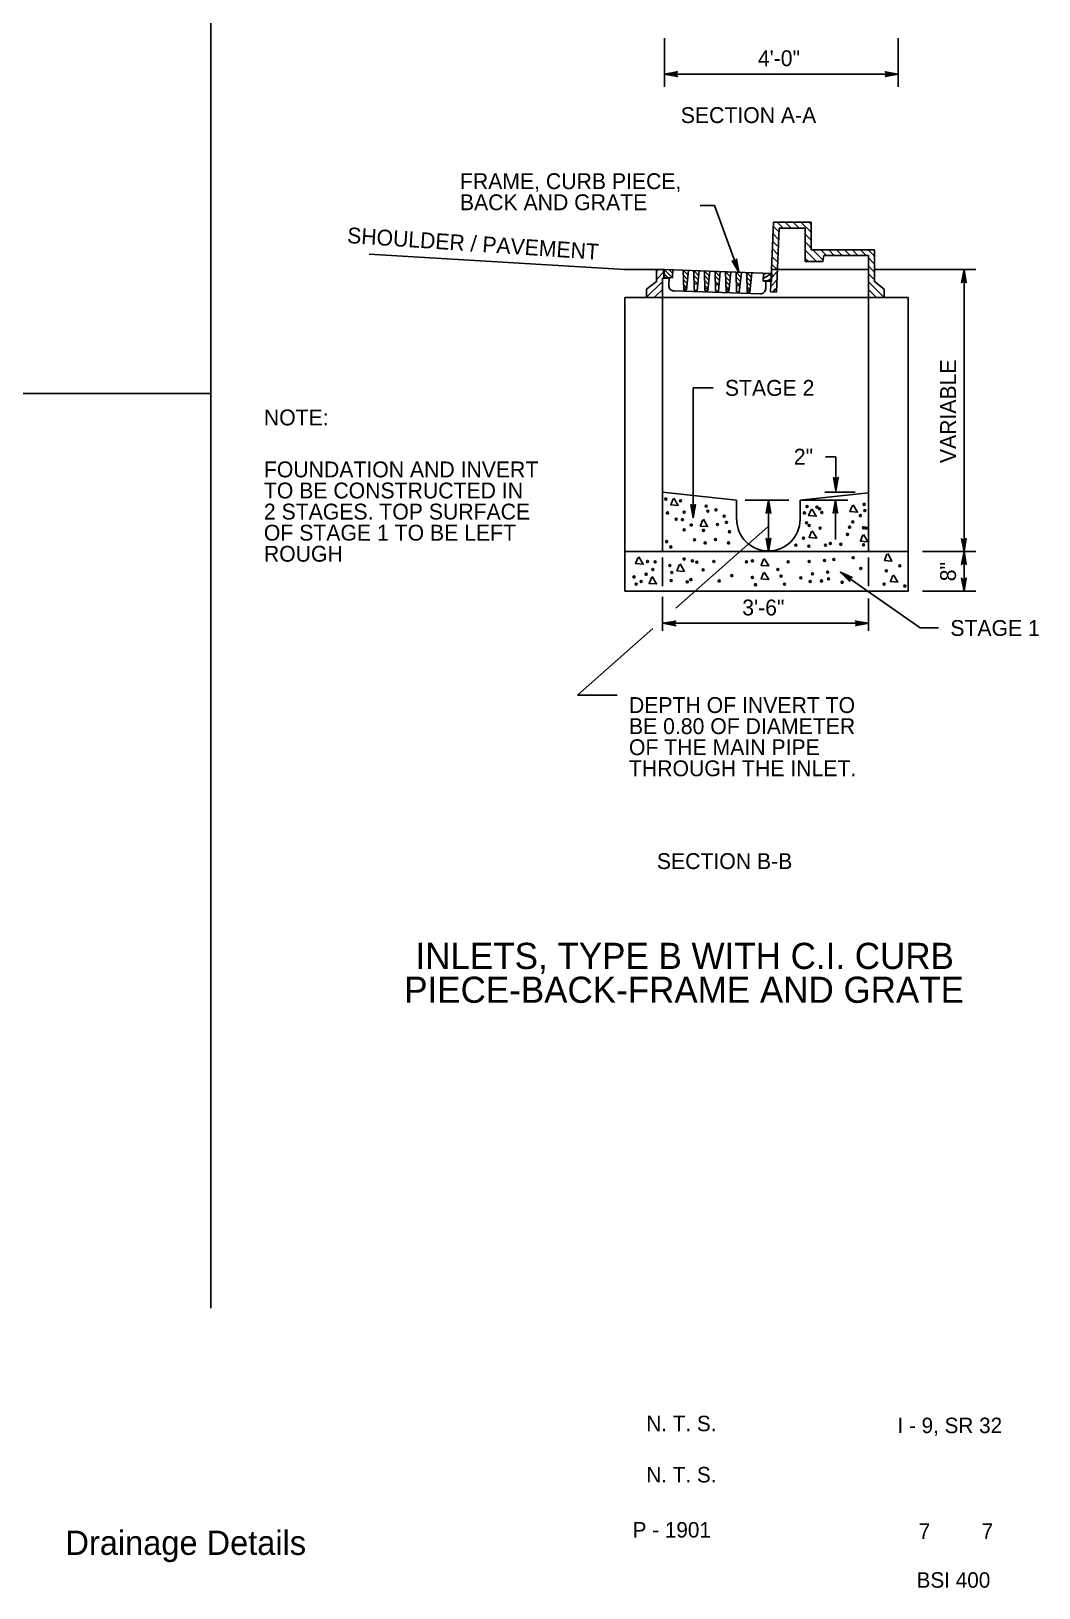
# Model space of a CAD drawing. Extents: x 0.17 to 2.79, y 0.04 to 1.76.
# Drawn here: x 2.076 to 2.755, y 0.045 to 1.093 of the extents above; entities that cross this region are included whole.
import ezdxf

# ---------------------------------------------------------------- set-up
doc = ezdxf.new("R2010")
doc.units = 0
for name, color, linetype in [('Default', 7, 'Continuous'), ('Plan Prop Drainage Structure', 7, 'Continuous'), ('Plan Prop DrainageStructure text', 7, 'Continuous')]:
    doc.layers.add(name, color=color, linetype=linetype)

msp = doc.modelspace()

# ---------------------------------------------------------------- linework, layer by layer
at = {"layer": 'Default'}
for p, q in [((2.1973, 0.2333), (2.1973, 1.7451)), ((2.1973, 0.8494), (0.2468, 0.8494)), ((2.6739, 0.0832), (2.6739, 0.0832)), ((2.7162, 0.0832), (2.7162, 0.0832))]:
    msp.add_line(p, q, dxfattribs=at)
at = {"layer": 'Plan Prop Drainage Structure'}
for p, q in [((2.5761, 0.9648), (2.5748, 0.9328)), ((2.5761, 0.9648), (2.6014, 0.9648)), ((2.5823, 0.9611), (2.5788, 0.9646)), ((2.5823, 0.9611), (2.5788, 0.9646)), ((2.5823, 0.9611), (2.5788, 0.9646)), ((2.5876, 0.9611), (2.5841, 0.9646)), ((2.593, 0.9611), (2.5895, 0.9646)), ((2.6014, 0.958), (2.5948, 0.9646)), ((2.6013, 0.9635), (2.6001, 0.9646)), ((2.6014, 0.9648), (2.6014, 0.9461)), ((2.5798, 0.9582), (2.5759, 0.9621)), ((2.5793, 0.9534), (2.5759, 0.9568)), ((2.5799, 0.9608), (2.5781, 0.9176)), ((2.5799, 0.9608), (2.5974, 0.9608)), ((2.5974, 0.9608), (2.5974, 0.943)), ((2.6014, 0.9527), (2.5975, 0.9566)), ((2.5788, 0.9433), (2.5756, 0.9465)), ((2.5788, 0.9486), (2.5759, 0.9515)), ((2.5974, 0.9483), (2.5974, 0.9383)), ((2.6004, 0.943), (2.5975, 0.9459)), ((2.6051, 0.9383), (2.5975, 0.9459)), ((2.6014, 0.9474), (2.5976, 0.9512)), ((2.6014, 0.9474), (2.6004, 0.9483)), ((2.6014, 0.9483), (2.6014, 0.9461)), ((2.6014, 0.9461), (2.6441, 0.9461)), ((2.6094, 0.9393), (2.6026, 0.9461)), ((2.6118, 0.9423), (2.6079, 0.9461)), ((2.617, 0.9424), (2.6133, 0.9461)), ((2.6222, 0.9426), (2.6186, 0.9461)), ((2.6276, 0.9425), (2.6239, 0.9461)), ((2.633, 0.9424), (2.6293, 0.9461)), ((2.6386, 0.9422), (2.6346, 0.9461)), ((2.644, 0.9421), (2.6399, 0.9461)), ((2.6441, 0.9461), (2.6441, 0.9249)), ((2.5748, 0.9331), (2.5741, 0.9178)), ((2.5788, 0.9326), (2.5751, 0.9363)), ((2.5788, 0.938), (2.5753, 0.9415)), ((2.5974, 0.9383), (2.6095, 0.9383)), ((2.5998, 0.9383), (2.5975, 0.9405)), ((2.6101, 0.9422), (2.6094, 0.9383)), ((2.6401, 0.9422), (2.6101, 0.9422)), ((2.64, 0.9142), (2.6401, 0.9422)), ((2.644, 0.9367), (2.6403, 0.9405)), ((2.644, 0.9314), (2.6404, 0.935)), ((2.4907, 0.9196), (2.4974, 0.9249)), ((2.4907, 0.9142), (2.5014, 0.9249)), ((2.4974, 0.9249), (2.4974, 0.9328)), ((2.4974, 0.9328), (2.4974, 0.9246)), ((2.4976, 0.9318), (2.4987, 0.9328)), ((2.4978, 0.9266), (2.5021, 0.931)), ((2.5014, 0.9142), (2.5014, 0.9271)), ((2.5057, 0.927), (2.5014, 0.9271)), ((2.5022, 0.9271), (2.5021, 0.9328)), ((2.5744, 0.9252), (2.5694, 0.9252)), ((2.5748, 0.9328), (2.6401, 0.9328)), ((2.5749, 0.9274), (2.5784, 0.9313)), ((2.5749, 0.9221), (2.5784, 0.926)), ((2.644, 0.9261), (2.6404, 0.9297)), ((2.6503, 0.9144), (2.6406, 0.9242)), ((2.6507, 0.9196), (2.6441, 0.9249)), ((2.4761, 0.9141), (2.6668, 0.9141)), ((2.4761, 0.9141), (2.4761, 0.7163)), ((2.4907, 0.9142), (2.4907, 0.9196)), ((2.4961, 0.9142), (2.5016, 0.9197)), ((2.5014, 0.9141), (2.5014, 0.743)), ((2.5741, 0.9178), (2.5781, 0.9176)), ((2.5759, 0.9179), (2.5777, 0.92)), ((2.64, 0.9141), (2.64, 0.743)), ((2.645, 0.9144), (2.6407, 0.9187)), ((2.6507, 0.9142), (2.6507, 0.9196)), ((2.6668, 0.9141), (2.6668, 0.7163)), ((2.5014, 0.783), (2.5513, 0.7776)), ((2.5513, 0.7646), (2.5513, 0.7776)), ((2.64, 0.7825), (2.594, 0.7776)), ((2.594, 0.7646), (2.594, 0.7776)), ((2.594, 0.7776), (2.6261, 0.7776)), ((2.6311, 0.783), (2.6107, 0.783)), ((2.4761, 0.743), (2.6668, 0.743)), ((2.5014, 0.739), (2.5014, 0.7196)), ((2.64, 0.739), (2.64, 0.7196)), ((2.4761, 0.7163), (2.6668, 0.7163))]:
    msp.add_line(p, q, dxfattribs=at)
for points in [[(2.509, 0.7789), (2.5119, 0.7739), (2.5069, 0.7743), (2.5086, 0.7785)], [(2.6019, 0.7717), (2.6049, 0.7667), (2.5998, 0.7671), (2.6015, 0.7713)], [(2.6297, 0.7744), (2.6327, 0.7694), (2.6276, 0.7698), (2.6293, 0.774)], [(2.5289, 0.7648), (2.5318, 0.7597), (2.5268, 0.7601), (2.5285, 0.7643)], [(2.6022, 0.7569), (2.6052, 0.7519), (2.6001, 0.7523), (2.6018, 0.7565)], [(2.6367, 0.7545), (2.6396, 0.7495), (2.6346, 0.7499), (2.6362, 0.7541)], [(2.4854, 0.7394), (2.4884, 0.7344), (2.4833, 0.7348), (2.485, 0.739)], [(2.5132, 0.7346), (2.5161, 0.7295), (2.5111, 0.73), (2.5128, 0.7342)], [(2.5699, 0.7382), (2.5729, 0.7332), (2.5678, 0.7336), (2.5695, 0.7378)], [(2.653, 0.7415), (2.6559, 0.7365), (2.6509, 0.7369), (2.6525, 0.7411)], [(2.4945, 0.7261), (2.4974, 0.7211), (2.4924, 0.7215), (2.4941, 0.7257)], [(2.5699, 0.7291), (2.5729, 0.7241), (2.5678, 0.7245), (2.5695, 0.7287)], [(2.6569, 0.7273), (2.6598, 0.7223), (2.6548, 0.7227), (2.6565, 0.7269)]]:
    msp.add_lwpolyline(points, dxfattribs=at)
for centre in [(2.5036, 0.7783), (2.5136, 0.7771), (2.5048, 0.7689), (2.5106, 0.7647), (2.516, 0.7695), (2.5308, 0.7735), (2.532, 0.7702), (2.5374, 0.7711), (2.5429, 0.7668), (2.5969, 0.7689), (2.5987, 0.7732), (2.6054, 0.7729), (2.6072, 0.7717), (2.6087, 0.7692), (2.6346, 0.7671), (2.6371, 0.7747), (2.6377, 0.7705), (2.5148, 0.7644), (2.516, 0.7575), (2.5208, 0.7608), (2.529, 0.7572), (2.5384, 0.7611), (2.5444, 0.7626), (2.5465, 0.7563), (2.5984, 0.7623), (2.6002, 0.7605), (2.6075, 0.7587), (2.6259, 0.7545), (2.6274, 0.7593), (2.6295, 0.7629), (2.6368, 0.759), (2.6386, 0.7587), (2.5042, 0.7496), (2.507, 0.746), (2.523, 0.7508), (2.5302, 0.7487), (2.5371, 0.7511), (2.5459, 0.7487), (2.5912, 0.7472), (2.5963, 0.752), (2.5999, 0.7466), (2.6111, 0.7472), (2.6144, 0.7484), (2.6214, 0.7478), (2.6368, 0.7475), (2.4913, 0.7363), (2.4964, 0.736), (2.5064, 0.7336), (2.516, 0.7379), (2.5215, 0.7366), (2.5245, 0.7357), (2.5359, 0.7363), (2.558, 0.736), (2.5619, 0.7366), (2.586, 0.736), (2.6002, 0.7363), (2.6105, 0.7369), (2.6168, 0.7376), (2.6298, 0.7388), (2.6612, 0.7333), (2.4822, 0.7258), (2.487, 0.7228), (2.4904, 0.7276), (2.4949, 0.7309), (2.5073, 0.7234), (2.5076, 0.7288), (2.5205, 0.724), (2.5287, 0.7306), (2.5396, 0.7231), (2.548, 0.7267), (2.5619, 0.7255), (2.5791, 0.7309), (2.5812, 0.7264), (2.5945, 0.7252), (2.6008, 0.7228), (2.6023, 0.7279), (2.6084, 0.7231), (2.6126, 0.7291), (2.6132, 0.7246), (2.6349, 0.7315), (2.6521, 0.73), (2.4837, 0.721), (2.5181, 0.7225), (2.564, 0.7206), (2.5836, 0.721), (2.6223, 0.7222), (2.6506, 0.721), (2.6645, 0.7197)]:
    msp.add_circle(centre, 0.000667, dxfattribs=at)
msp.add_arc((2.5727, 0.7646), 0.0213, 180, 0, dxfattribs=at)
at = {"layer": 'Plan Prop DrainageStructure text'}
for p, q in [((2.5028, 1.0886), (2.5028, 1.0558)), ((2.6601, 1.0886), (2.6601, 1.0558)), ((2.5026, 1.0644), (2.6601, 1.0644)), ((2.5363, 0.9759), (2.5268, 0.9759)), ((2.5529, 0.931), (2.5363, 0.9759)), ((2.4761, 0.9328), (2.3039, 0.9433)), ((2.4753, 0.9329), (2.5027, 0.9329)), ((2.5027, 0.9275), (2.5026, 0.9329)), ((2.5026, 0.9329), (2.5081, 0.9273)), ((2.5027, 0.9329), (2.5749, 0.9302)), ((2.5027, 0.9297), (2.5049, 0.9274)), ((2.5081, 0.9273), (2.5027, 0.9275)), ((2.5057, 0.9221), (2.5059, 0.9275)), ((2.5058, 0.9327), (2.5082, 0.9303)), ((2.5081, 0.9273), (2.5083, 0.9326)), ((2.5154, 0.9324), (2.5157, 0.9192)), ((2.5154, 0.9324), (2.5186, 0.9291)), ((2.5154, 0.9292), (2.5183, 0.9262)), ((2.5155, 0.9259), (2.518, 0.9234)), ((2.5156, 0.9227), (2.5177, 0.9205)), ((2.5189, 0.9323), (2.5176, 0.9191)), ((2.5185, 0.9323), (2.5189, 0.9319)), ((2.5225, 0.9321), (2.5228, 0.9189)), ((2.5225, 0.9321), (2.5257, 0.9288)), ((2.5226, 0.9289), (2.5254, 0.9259)), ((2.5226, 0.9256), (2.5251, 0.9231)), ((2.5227, 0.9233), (2.5251, 0.9231)), ((2.526, 0.932), (2.5247, 0.9188)), ((2.5257, 0.932), (2.526, 0.9316)), ((2.5297, 0.9318), (2.53, 0.9187)), ((2.5297, 0.9318), (2.5329, 0.9285)), ((2.5298, 0.9286), (2.5326, 0.9257)), ((2.5299, 0.9254), (2.5324, 0.9228)), ((2.5333, 0.9317), (2.5319, 0.9185)), ((2.5329, 0.9317), (2.5332, 0.9314)), ((2.5368, 0.9315), (2.5371, 0.9184)), ((2.5368, 0.9315), (2.54, 0.9282)), ((2.5369, 0.9283), (2.5397, 0.9254)), ((2.5369, 0.9251), (2.5394, 0.9225)), ((2.537, 0.9227), (2.5394, 0.9225)), ((2.5403, 0.9314), (2.539, 0.9182)), ((2.54, 0.9314), (2.5403, 0.9311)), ((2.5438, 0.9313), (2.5442, 0.9181)), ((2.5438, 0.9313), (2.5471, 0.928)), ((2.5439, 0.928), (2.5468, 0.9251)), ((2.544, 0.9248), (2.5465, 0.9223)), ((2.5474, 0.9311), (2.5461, 0.918)), ((2.547, 0.9311), (2.5474, 0.9308)), ((2.5509, 0.931), (2.5512, 0.9179)), ((2.5509, 0.931), (2.5541, 0.9277)), ((2.551, 0.9278), (2.5539, 0.9249)), ((2.5511, 0.9246), (2.5536, 0.922)), ((2.5545, 0.9309), (2.5531, 0.9177)), ((2.5541, 0.9309), (2.5544, 0.9306)), ((2.5581, 0.9308), (2.5584, 0.9176)), ((2.5581, 0.9308), (2.5613, 0.9275)), ((2.5581, 0.9275), (2.561, 0.9246)), ((2.5582, 0.9243), (2.5607, 0.9218)), ((2.5616, 0.9306), (2.5603, 0.9175)), ((2.5694, 0.9304), (2.5692, 0.9251)), ((2.5747, 0.9249), (2.5693, 0.9251)), ((2.5707, 0.9301), (2.5695, 0.9294)), ((2.5748, 0.9302), (2.5697, 0.9271)), ((2.5709, 0.9195), (2.571, 0.9248)), ((2.5747, 0.9267), (2.5719, 0.925)), ((2.5749, 0.9302), (2.5747, 0.9249)), ((2.6442, 0.9328), (2.7124, 0.9328)), ((2.7044, 0.743), (2.7044, 0.9328)), ((2.5671, 0.9165), (2.5092, 0.9184)), ((2.5157, 0.9205), (2.5177, 0.9204)), ((2.5157, 0.9192), (2.5176, 0.9191)), ((2.5228, 0.9189), (2.5247, 0.9188)), ((2.5299, 0.9222), (2.5321, 0.92)), ((2.53, 0.92), (2.532, 0.9198)), ((2.53, 0.9187), (2.5319, 0.9185)), ((2.5371, 0.9184), (2.539, 0.9182)), ((2.5441, 0.9216), (2.5462, 0.9194)), ((2.5441, 0.9194), (2.5462, 0.9193)), ((2.5442, 0.9181), (2.5461, 0.918)), ((2.5511, 0.9222), (2.5536, 0.922)), ((2.5512, 0.9179), (2.5531, 0.9177)), ((2.5583, 0.9211), (2.5604, 0.9189)), ((2.5584, 0.9189), (2.5604, 0.9188)), ((2.5584, 0.9176), (2.5603, 0.9175)), ((2.5221, 0.7657), (2.5221, 0.8532)), ((2.5221, 0.8532), (2.5354, 0.8532)), ((2.6182, 0.8067), (2.6111, 0.8067)), ((2.6182, 0.7839), (2.6182, 0.8067)), ((2.557, 0.7776), (2.5865, 0.7776)), ((2.5728, 0.7776), (2.5728, 0.743)), ((2.6178, 0.7777), (2.6178, 0.751)), ((2.5724, 0.7595), (2.5104, 0.7049)), ((2.6765, 0.743), (2.7124, 0.743)), ((2.7044, 0.743), (2.7044, 0.7163)), ((2.6212, 0.7291), (2.6749, 0.6915)), ((2.6765, 0.7163), (2.7124, 0.7163)), ((2.5014, 0.7125), (2.5014, 0.6896)), ((2.64, 0.7112), (2.64, 0.6896)), ((2.5016, 0.6946), (2.64, 0.6946)), ((2.4948, 0.691), (2.4441, 0.6463)), ((2.6749, 0.6915), (2.6872, 0.6915)), ((2.4441, 0.6463), (2.4708, 0.6463))]:
    msp.add_line(p, q, dxfattribs=at)
for points in [[(2.5026, 1.0644), (2.5115, 1.0629), (2.5094, 1.0644), (2.5114, 1.066), (2.5026, 1.0644), (2.5032, 1.0645), (2.5112, 1.063), (2.5092, 1.0645), (2.5111, 1.0659), (2.5035, 1.0645), (2.5038, 1.0644), (2.5107, 1.0632), (2.5091, 1.0645), (2.5107, 1.0657), (2.5039, 1.0644), (2.5042, 1.0645), (2.5102, 1.0634), (2.5091, 1.0644), (2.5103, 1.0655), (2.5051, 1.0645), (2.5056, 1.0645), (2.5098, 1.0636), (2.509, 1.0644), (2.5099, 1.0653), (2.5057, 1.0644), (2.5062, 1.0644), (2.5093, 1.0639), (2.5087, 1.0645), (2.5094, 1.0651), (2.5066, 1.0644), (2.507, 1.0644), (2.5089, 1.064), (2.5086, 1.0645), (2.5091, 1.0649), (2.5073, 1.0644), (2.5085, 1.0642), (2.5083, 1.0645), (2.5089, 1.0648), (2.5076, 1.0645), (2.5084, 1.0643), (2.5081, 1.0646), (2.5084, 1.0647), (2.5081, 1.0645), (2.5083, 1.0644)], [(2.6601, 1.0644), (2.6514, 1.066), (2.6534, 1.0644), (2.6514, 1.0629), (2.6601, 1.0644), (2.6595, 1.0644), (2.6516, 1.0659), (2.6536, 1.0644), (2.6517, 1.063), (2.6592, 1.0644), (2.6589, 1.0644), (2.6521, 1.0657), (2.6536, 1.0644), (2.6521, 1.0632), (2.6588, 1.0644), (2.6585, 1.0644), (2.6526, 1.0655), (2.6537, 1.0644), (2.6525, 1.0634), (2.6576, 1.0644), (2.6571, 1.0644), (2.653, 1.0653), (2.6538, 1.0645), (2.6529, 1.0636), (2.6571, 1.0644), (2.6566, 1.0645), (2.6535, 1.065), (2.6541, 1.0644), (2.6534, 1.0638), (2.6562, 1.0644), (2.6557, 1.0645), (2.6538, 1.0648), (2.6542, 1.0644), (2.6536, 1.064), (2.6555, 1.0644), (2.6543, 1.0647), (2.6544, 1.0644), (2.6539, 1.0641), (2.6552, 1.0644), (2.6544, 1.0646), (2.6547, 1.0643), (2.6543, 1.0642), (2.6547, 1.0644), (2.6545, 1.0645)], [(2.5529, 0.931), (2.5513, 0.9399), (2.5505, 0.9374), (2.5484, 0.9388), (2.5529, 0.931), (2.5527, 0.9316), (2.5512, 0.9396), (2.5506, 0.9372), (2.5486, 0.9385), (2.5525, 0.9319), (2.5525, 0.9321), (2.5512, 0.939), (2.5506, 0.9371), (2.5489, 0.9382), (2.5524, 0.9323), (2.5523, 0.9325), (2.5512, 0.9386), (2.5506, 0.9371), (2.5492, 0.9378), (2.552, 0.9333), (2.5518, 0.9338), (2.5511, 0.9381), (2.5507, 0.937), (2.5496, 0.9375), (2.5518, 0.9339), (2.5517, 0.9344), (2.5511, 0.9375), (2.5507, 0.9367), (2.5499, 0.9371), (2.5515, 0.9348), (2.5514, 0.9352), (2.5511, 0.9371), (2.5508, 0.9367), (2.5501, 0.937), (2.5513, 0.9354), (2.5511, 0.9367), (2.5509, 0.9364), (2.5503, 0.9368), (2.5511, 0.9357), (2.551, 0.9365), (2.5509, 0.9361), (2.5506, 0.9364), (2.551, 0.9361), (2.5509, 0.9363)], [(2.7044, 0.9328), (2.7028, 0.9239), (2.7044, 0.9261), (2.7059, 0.924), (2.7044, 0.9328), (2.7044, 0.9322), (2.7029, 0.9242), (2.7044, 0.9262), (2.7058, 0.9243), (2.7044, 0.9319), (2.7044, 0.9316), (2.7031, 0.9247), (2.7044, 0.9263), (2.7056, 0.9247), (2.7044, 0.9315), (2.7044, 0.9312), (2.7033, 0.9252), (2.7044, 0.9263), (2.7054, 0.9251), (2.7044, 0.9303), (2.7044, 0.9298), (2.7035, 0.9256), (2.7043, 0.9264), (2.7052, 0.9255), (2.7044, 0.9297), (2.7043, 0.9293), (2.7038, 0.9261), (2.7044, 0.9267), (2.705, 0.926), (2.7044, 0.9288), (2.7043, 0.9284), (2.7039, 0.9265), (2.7044, 0.9268), (2.7048, 0.9263), (2.7044, 0.9281), (2.7041, 0.9269), (2.7044, 0.9271), (2.7047, 0.9265), (2.7044, 0.9278), (2.7042, 0.927), (2.7045, 0.9274), (2.7046, 0.927), (2.7044, 0.9274), (2.7043, 0.9272)], [(2.6182, 0.7839), (2.6197, 0.7928), (2.6182, 0.7907), (2.6166, 0.7927), (2.6182, 0.7839), (2.6181, 0.7845), (2.6196, 0.7925), (2.6181, 0.7905), (2.6167, 0.7924), (2.6181, 0.7848), (2.6182, 0.7851), (2.6194, 0.792), (2.6181, 0.7904), (2.6169, 0.792), (2.6182, 0.7852), (2.6181, 0.7855), (2.6192, 0.7916), (2.6182, 0.7904), (2.6171, 0.7916), (2.6181, 0.7864), (2.6181, 0.7869), (2.619, 0.7911), (2.6182, 0.7903), (2.6173, 0.7912), (2.6182, 0.787), (2.6182, 0.7875), (2.6187, 0.7906), (2.6181, 0.79), (2.6175, 0.7907), (2.6182, 0.7879), (2.6182, 0.7883), (2.6186, 0.7902), (2.6181, 0.7899), (2.6177, 0.7904), (2.6182, 0.7886), (2.6185, 0.7898), (2.6181, 0.7896), (2.6178, 0.7902), (2.6181, 0.7889), (2.6183, 0.7897), (2.6181, 0.7894), (2.6179, 0.7897), (2.6181, 0.7894), (2.6182, 0.7896)], [(2.5728, 0.7776), (2.5712, 0.7687), (2.5728, 0.7708), (2.5743, 0.7687), (2.5728, 0.7776), (2.5728, 0.777), (2.5713, 0.7689), (2.5728, 0.771), (2.5742, 0.7691), (2.5728, 0.7766), (2.5728, 0.7763), (2.5715, 0.7695), (2.5728, 0.771), (2.574, 0.7694), (2.5728, 0.7762), (2.5728, 0.7759), (2.5717, 0.7699), (2.5728, 0.7711), (2.5738, 0.7699), (2.5728, 0.7751), (2.5728, 0.7746), (2.5719, 0.7704), (2.5727, 0.7712), (2.5736, 0.7703), (2.5728, 0.7745), (2.5727, 0.774), (2.5722, 0.7708), (2.5728, 0.7714), (2.5734, 0.7708), (2.5728, 0.7736), (2.5727, 0.7731), (2.5723, 0.7712), (2.5728, 0.7715), (2.5732, 0.771), (2.5728, 0.7729), (2.5725, 0.7716), (2.5728, 0.7718), (2.5731, 0.7713), (2.5728, 0.7726), (2.5726, 0.7718), (2.5729, 0.7721), (2.573, 0.7717), (2.5728, 0.7721), (2.5727, 0.7719)], [(2.6178, 0.7777), (2.6162, 0.7688), (2.6178, 0.7709), (2.6193, 0.7688), (2.6178, 0.7777), (2.6178, 0.7771), (2.6163, 0.769), (2.6178, 0.7711), (2.6192, 0.7692), (2.6178, 0.7767), (2.6178, 0.7765), (2.6165, 0.7696), (2.6178, 0.7711), (2.619, 0.7695), (2.6178, 0.7763), (2.6178, 0.776), (2.6167, 0.77), (2.6178, 0.7712), (2.6188, 0.77), (2.6178, 0.7752), (2.6178, 0.7747), (2.6169, 0.7705), (2.6177, 0.7713), (2.6186, 0.7704), (2.6178, 0.7746), (2.6177, 0.7741), (2.6172, 0.7709), (2.6178, 0.7715), (2.6184, 0.7709), (2.6178, 0.7737), (2.6177, 0.7732), (2.6173, 0.7713), (2.6178, 0.7716), (2.6182, 0.7711), (2.6177, 0.773), (2.6175, 0.7718), (2.6178, 0.7719), (2.6181, 0.7714), (2.6178, 0.7727), (2.6176, 0.7719), (2.6179, 0.7722), (2.618, 0.7718), (2.6178, 0.7722), (2.6177, 0.772)], [(2.5221, 0.7657), (2.5237, 0.7746), (2.5221, 0.7725), (2.5205, 0.7746), (2.5221, 0.7657), (2.5221, 0.7663), (2.5235, 0.7744), (2.5221, 0.7723), (2.5207, 0.7742), (2.522, 0.7667), (2.5221, 0.7669), (2.5233, 0.7738), (2.5221, 0.7723), (2.5209, 0.7739), (2.5221, 0.7671), (2.522, 0.7674), (2.5231, 0.7734), (2.5221, 0.7722), (2.521, 0.7734), (2.522, 0.7682), (2.522, 0.7687), (2.5229, 0.7729), (2.5221, 0.7721), (2.5212, 0.773), (2.5221, 0.7688), (2.5221, 0.7693), (2.5227, 0.7725), (2.522, 0.7719), (2.5214, 0.7725), (2.5221, 0.7697), (2.5221, 0.7702), (2.5225, 0.7721), (2.5221, 0.7718), (2.5216, 0.7723), (2.5221, 0.7704), (2.5224, 0.7717), (2.522, 0.7715), (2.5217, 0.772), (2.522, 0.7707), (2.5222, 0.7715), (2.522, 0.7712), (2.5218, 0.7716), (2.5221, 0.7712), (2.5221, 0.7714)], [(2.5728, 0.743), (2.5743, 0.7518), (2.5728, 0.7497), (2.5712, 0.7518), (2.5728, 0.743), (2.5727, 0.7435), (2.5742, 0.7516), (2.5727, 0.7495), (2.5713, 0.7514), (2.5727, 0.7439), (2.5728, 0.7442), (2.574, 0.751), (2.5727, 0.7495), (2.5715, 0.7511), (2.5728, 0.7443), (2.5727, 0.7446), (2.5738, 0.7506), (2.5728, 0.7494), (2.5717, 0.7506), (2.5727, 0.7454), (2.5727, 0.7459), (2.5736, 0.7502), (2.5728, 0.7493), (2.5719, 0.7502), (2.5728, 0.746), (2.5728, 0.7465), (2.5733, 0.7497), (2.5727, 0.7491), (2.5721, 0.7497), (2.5728, 0.7469), (2.5728, 0.7474), (2.5732, 0.7493), (2.5727, 0.749), (2.5723, 0.7495), (2.5728, 0.7476), (2.5731, 0.7489), (2.5727, 0.7487), (2.5724, 0.7492), (2.5727, 0.7479), (2.5729, 0.7488), (2.5726, 0.7484), (2.5725, 0.7488), (2.5727, 0.7484), (2.5728, 0.7486)], [(2.7044, 0.743), (2.7059, 0.7517), (2.7044, 0.7496), (2.7028, 0.7517), (2.7044, 0.743), (2.7043, 0.7435), (2.7058, 0.7515), (2.7043, 0.7494), (2.703, 0.7513), (2.7043, 0.7439), (2.7044, 0.7441), (2.7056, 0.7509), (2.7043, 0.7494), (2.7032, 0.751), (2.7044, 0.7443), (2.7043, 0.7446), (2.7054, 0.7505), (2.7044, 0.7493), (2.7033, 0.7505), (2.7043, 0.7454), (2.7043, 0.7459), (2.7052, 0.7501), (2.7044, 0.7492), (2.7035, 0.7501), (2.7044, 0.746), (2.7044, 0.7465), (2.7049, 0.7496), (2.7043, 0.749), (2.7037, 0.7496), (2.7044, 0.7469), (2.7044, 0.7473), (2.7048, 0.7492), (2.7043, 0.7489), (2.7039, 0.7494), (2.7044, 0.7476), (2.7046, 0.7488), (2.7043, 0.7486), (2.704, 0.7491), (2.7043, 0.7479), (2.7045, 0.7487), (2.7042, 0.7483), (2.7041, 0.7487), (2.7043, 0.7483), (2.7044, 0.7485)], [(2.7044, 0.743), (2.7028, 0.7342), (2.7044, 0.7363), (2.7059, 0.7343), (2.7044, 0.743), (2.7044, 0.7424), (2.7029, 0.7345), (2.7044, 0.7365), (2.7058, 0.7346), (2.7044, 0.7421), (2.7044, 0.7418), (2.7032, 0.735), (2.7044, 0.7365), (2.7056, 0.735), (2.7044, 0.7416), (2.7044, 0.7414), (2.7033, 0.7354), (2.7044, 0.7366), (2.7054, 0.7354), (2.7044, 0.7405), (2.7044, 0.74), (2.7035, 0.7359), (2.7043, 0.7367), (2.7052, 0.7358), (2.7044, 0.7399), (2.7043, 0.7395), (2.7038, 0.7363), (2.7044, 0.7369), (2.705, 0.7363), (2.7044, 0.739), (2.7043, 0.7386), (2.704, 0.7367), (2.7044, 0.737), (2.7048, 0.7365), (2.7044, 0.7384), (2.7041, 0.7371), (2.7044, 0.7373), (2.7047, 0.7368), (2.7044, 0.7381), (2.7042, 0.7373), (2.7045, 0.7376), (2.7046, 0.7372), (2.7044, 0.7376), (2.7043, 0.7374)], [(2.6212, 0.7291), (2.6275, 0.7228), (2.6266, 0.7253), (2.6292, 0.7254), (2.6212, 0.7291), (2.6217, 0.7288), (2.6273, 0.7231), (2.6265, 0.7254), (2.6288, 0.7255), (2.6219, 0.7286), (2.6222, 0.7284), (2.627, 0.7235), (2.6265, 0.7254), (2.6284, 0.7255), (2.6223, 0.7283), (2.6225, 0.7282), (2.6268, 0.7239), (2.6264, 0.7254), (2.628, 0.7256), (2.6232, 0.7277), (2.6236, 0.7274), (2.6265, 0.7244), (2.6263, 0.7255), (2.6275, 0.7257), (2.6237, 0.7274), (2.624, 0.7271), (2.6263, 0.7248), (2.6261, 0.7257), (2.627, 0.7258), (2.6244, 0.7268), (2.6247, 0.7266), (2.6261, 0.7252), (2.6261, 0.7257), (2.6267, 0.7258), (2.6249, 0.7265), (2.6258, 0.7255), (2.6258, 0.7259), (2.6265, 0.7259), (2.6252, 0.7263), (2.6258, 0.7257), (2.6256, 0.7261), (2.626, 0.726), (2.6256, 0.726), (2.6257, 0.7259)], [(2.7044, 0.7163), (2.7059, 0.725), (2.7044, 0.7229), (2.7028, 0.725), (2.7044, 0.7163), (2.7043, 0.7169), (2.7058, 0.7248), (2.7043, 0.7228), (2.703, 0.7246), (2.7043, 0.7172), (2.7044, 0.7175), (2.7056, 0.7243), (2.7043, 0.7227), (2.7032, 0.7243), (2.7044, 0.7176), (2.7043, 0.7179), (2.7054, 0.7238), (2.7044, 0.7227), (2.7033, 0.7238), (2.7043, 0.7187), (2.7043, 0.7192), (2.7052, 0.7234), (2.7044, 0.7226), (2.7035, 0.7234), (2.7044, 0.7193), (2.7044, 0.7198), (2.7049, 0.7229), (2.7043, 0.7223), (2.7037, 0.723), (2.7044, 0.7202), (2.7044, 0.7207), (2.7048, 0.7225), (2.7043, 0.7222), (2.7039, 0.7227), (2.7044, 0.7209), (2.7046, 0.7221), (2.7043, 0.7219), (2.704, 0.7225), (2.7043, 0.7212), (2.7045, 0.722), (2.7042, 0.7217), (2.7041, 0.722), (2.7043, 0.7217), (2.7044, 0.7219)], [(2.5016, 0.6946), (2.5103, 0.693), (2.5082, 0.6946), (2.5103, 0.6961), (2.5016, 0.6946), (2.5022, 0.6946), (2.5101, 0.6932), (2.5081, 0.6946), (2.5099, 0.696), (2.5025, 0.6946), (2.5028, 0.6946), (2.5095, 0.6934), (2.508, 0.6946), (2.5096, 0.6958), (2.5029, 0.6946), (2.5032, 0.6946), (2.5091, 0.6936), (2.508, 0.6946), (2.5091, 0.6957), (2.504, 0.6946), (2.5045, 0.6946), (2.5087, 0.6938), (2.5079, 0.6946), (2.5087, 0.6954), (2.5046, 0.6946), (2.5051, 0.6946), (2.5082, 0.694), (2.5076, 0.6946), (2.5083, 0.6952), (2.5055, 0.6946), (2.506, 0.6945), (2.5078, 0.6942), (2.5075, 0.6946), (2.508, 0.6951), (2.5062, 0.6946), (2.5074, 0.6943), (2.5072, 0.6946), (2.5078, 0.695), (2.5065, 0.6946), (2.5073, 0.6944), (2.507, 0.6947), (2.5073, 0.6949), (2.507, 0.6946), (2.5072, 0.6946)], [(2.64, 0.6946), (2.6313, 0.6961), (2.6334, 0.6946), (2.6314, 0.6931), (2.64, 0.6946), (2.6395, 0.6946), (2.6316, 0.696), (2.6336, 0.6946), (2.6317, 0.6932), (2.6392, 0.6945), (2.6389, 0.6946), (2.6321, 0.6958), (2.6336, 0.6946), (2.632, 0.6934), (2.6387, 0.6946), (2.6384, 0.6945), (2.6325, 0.6956), (2.6337, 0.6946), (2.6325, 0.6935), (2.6376, 0.6945), (2.6371, 0.6945), (2.633, 0.6954), (2.6338, 0.6946), (2.6329, 0.6937), (2.637, 0.6946), (2.6365, 0.6946), (2.6334, 0.6952), (2.634, 0.6945), (2.6334, 0.694), (2.6361, 0.6946), (2.6357, 0.6946), (2.6338, 0.695), (2.6341, 0.6946), (2.6336, 0.6941), (2.6354, 0.6946), (2.6342, 0.6949), (2.6344, 0.6945), (2.6339, 0.6942), (2.6351, 0.6945), (2.6343, 0.6947), (2.6347, 0.6945), (2.6343, 0.6943), (2.6347, 0.6946), (2.6345, 0.6946)]]:
    msp.add_lwpolyline(points, dxfattribs=at)
for centre, start, end in [((2.5092, 0.9219), 177.311, 270.3448), ((2.5673, 0.92), 266.7081, 357.0255)]:
    msp.add_arc(centre, 0.00355, start, end, dxfattribs=at)

# ---------------------------------------------------------------- texts
at = {"layer": 'Default'}
for s, height, p in [('N. T. S.', 0.01042, (2.4905, 0.1505)), ('I - 9, SR 32', 0.010417, (2.6596, 0.1492)), ('N. T. S.', 0.01042, (2.4905, 0.116)), ('Drainage\xa0Details', 0.016389, (2.0994, 0.0672)), ('P - 1901', 0.01042, (2.4813, 0.0789)), ('7', 0.0104, (2.6739, 0.078)), ('7', 0.0104, (2.7162, 0.078)), ('KRL11172', 0.0000174, (2.5084, 0.0554)), ('BSI 400', 0.01042, (2.6725, 0.0451))]:
    msp.add_text(s, height=height, dxfattribs=at).set_placement(p)
at = {"layer": 'Plan Prop DrainageStructure text'}
for s, height, p in [('4\'-0"', 0.01067, (2.5656, 1.0698)), ('SECTION A-A', 0.010675, (2.5137, 1.0315)), ('FRAME, CURB PIECE,', 0.010675, (2.365, 0.987)), ('BACK AND GRATE', 0.010675, (2.365, 0.9728)), ('STAGE 2', 0.01067, (2.5434, 0.8478)), ('NOTE:', 0.01067, (2.233, 0.8279)), ('2"', 0.01067, (2.5898, 0.8015)), ('FOUNDATION AND INVERT', 0.010675, (2.233, 0.7929)), ('TO BE CONSTRUCTED IN', 0.010675, (2.233, 0.7787)), ('2 STAGES. TOP SURFACE', 0.010675, (2.233, 0.7645)), ('OF STAGE 1 TO BE LEFT ', 0.010675, (2.233, 0.7503)), ('ROUGH', 0.01067, (2.233, 0.7361)), ('3\'-6"', 0.01067, (2.5551, 0.6999)), ('STAGE 1', 0.01067, (2.6952, 0.6861)), ('DEPTH OF INVERT TO', 0.010675, (2.4788, 0.6342)), ('BE 0.80 OF DIAMETER', 0.010675, (2.4788, 0.62)), ('OF THE MAIN PIPE', 0.010675, (2.4788, 0.6058)), ('THROUGH THE INLET.', 0.010675, (2.4788, 0.5916)), ('SECTION B-B', 0.010675, (2.4976, 0.5291)), ('INLETS, TYPE B WITH C.I. CURB ', 0.017613, (2.3351, 0.4618)), ('PIECE-BACK-FRAME AND GRATE', 0.017613, (2.3275, 0.439))]:
    msp.add_text(s, height=height, dxfattribs=at).set_placement(p)
for s, height, rotation, p in [('SHOULDER / PAVEMENT', 0.010675, 356.1861, (2.2888, 0.9507)), ('VARIABLE', 0.01067, 90, (2.699, 0.8025)), ('8"', 0.01067, 90, (2.699, 0.7229))]:
    msp.add_text(s, height=height, rotation=rotation, dxfattribs=at).set_placement(p)

doc.saveas('drawing.dxf')
